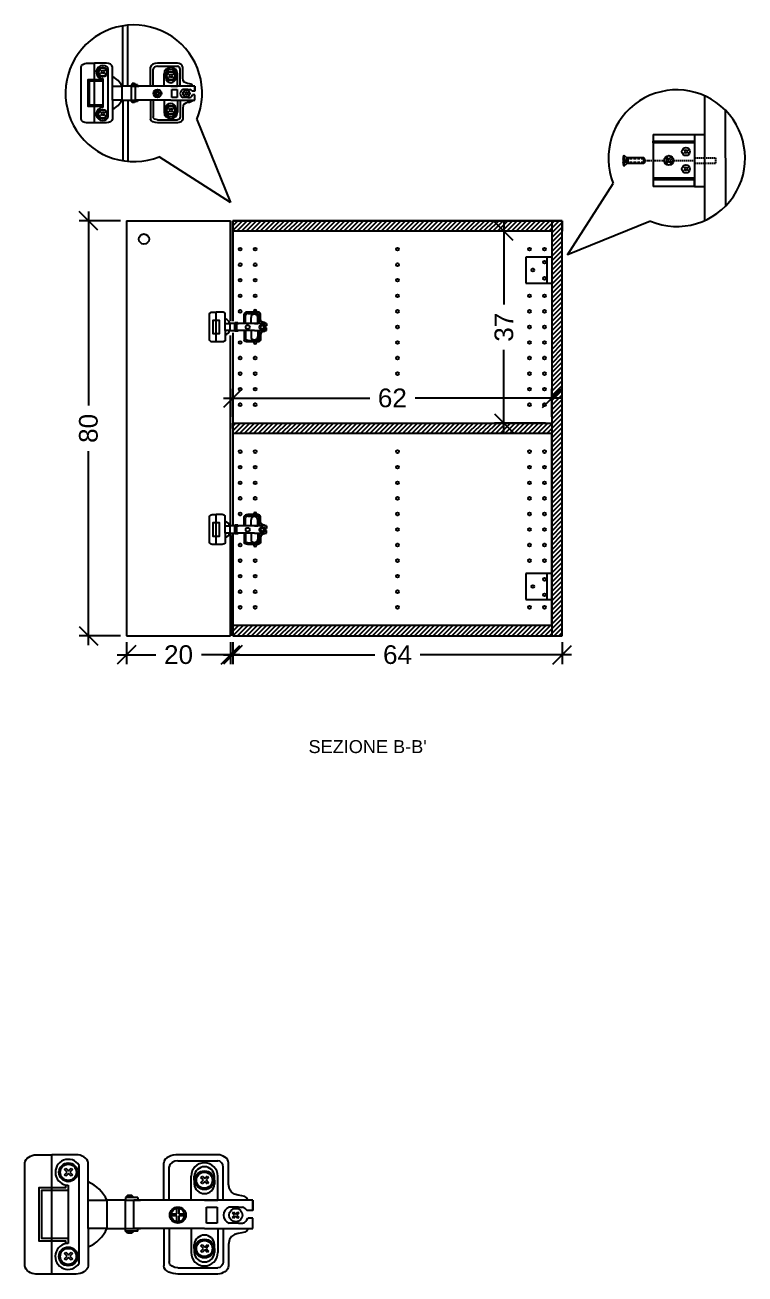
# Model space of a CAD drawing. Header units: millimetres. Extents: x 923 to 1301, y 1500 to 1757.
# Drawn here: x 1162.3 to 1301.1, y 1516 to 1756.8 of the extents above; entities that cross this region are included whole.
import ezdxf

# ---------------------------------------------------------------- set-up
doc = ezdxf.new("R2010")
doc.units = ezdxf.units.MM
doc.linetypes.add('HIDDEN', pattern=[0.375, 0.25, -0.125])
doc.linetypes.add('TRATTEGGIATO', pattern=[0.75, 0.5, -0.25])
for name, color, linetype in [('ARREDI', 1, 'Continuous'), ('CAMPITURE', 4, 'Continuous'), ('DETTAGLI', 9, 'Continuous'), ('QUOTE', 3, 'Continuous'), ('TRATTEGGIO', 5, 'HIDDEN'), ('VITI E CERNIERE', 8, 'Continuous')]:
    doc.layers.add(name, color=color, linetype=linetype)
doc.styles.add('ARIAL', font='arial.ttf')
doc.dimstyles.new('TICK_36', dxfattribs={"dimtxt": 3.6, "dimasz": 3.6, "dimexe": 1.8, "dimexo": 1.2, "dimgap": 1.8, "dimtad": 0, "dimdec": 0, "dimzin": 0, "dimdsep": 46, "dimtxsty": 'ARIAL', "dimblk": 'OBLIQUE', "dimcen": 1.8, "dimdle": 1.8, "dimclrd": 256, "dimclrt": 256, "dimadec": 0, "dimazin": 0, "dimtfac": 1, "dimtdec": 0, "dimtmove": 1, "dimatfit": 3, "dimldrblk": 'OPEN90', "dimfxl": 1, "dimtfill": 1, "dimtolj": 1, "dimtzin": 0, "dimarcsym": 0})

# ---------------------------------------------------------------- blocks, each defined once
blk = doc.blocks.new('_Oblique')
at = {"color": 0, "linetype": 'ByBlock', "lineweight": -2}
blk.add_line((-0.5, -0.5), (0.5, 0.5), dxfattribs=at)
blk = doc.blocks.new('*D160')
at = {"layer": 'Defpoints', "color": 0, "transparency": 16777216}
for p in [(1181.93, 1639.04), (1201.93, 1639.04), (1201.93, 1635.4)]:
    blk.add_point(p, dxfattribs=at)
at = {"layer": 'QUOTE', "color": 0, "lineweight": -2, "transparency": 16777216}
for p, q in [((1181.93, 1637.84), (1181.93, 1633.6)), ((1201.93, 1637.84), (1201.93, 1633.6))]:
    blk.add_line(p, q, dxfattribs=at)
at = {"layer": 'QUOTE', "lineweight": -2, "transparency": 16777216}
for p, q in [((1180.13, 1635.4), (1187.53, 1635.4)), ((1203.73, 1635.4), (1196.33, 1635.4))]:
    blk.add_line(p, q, dxfattribs=at)
at = {"layer": 'QUOTE', "lineweight": -2, "transparency": 16777216, "xscale": 3.6, "yscale": 3.6, "zscale": 3.6, "rotation": 180}
blk.add_blockref('_Oblique', (1181.93, 1635.4), dxfattribs=at)
at = {"layer": 'QUOTE', "lineweight": -2, "transparency": 16777216, "xscale": 3.6, "yscale": 3.6, "zscale": 3.6}
blk.add_blockref('_Oblique', (1201.93, 1635.4), dxfattribs=at)
at = {"layer": 'QUOTE', "transparency": 16777216, "insert": (1191.93, 1635.4), "char_height": 3.6, "attachment_point": 5, "style": 'ARIAL', "bg_fill": 3, "box_fill_scale": 1.1, "bg_fill_color": 256, "bg_fill_true_color": 13158600, "bg_fill_transparency": 0}
blk.add_mtext('\\A1;20', dxfattribs=at)
blk = doc.blocks.new('_Open90')
at = {"color": 0, "linetype": 'ByBlock', "lineweight": -2}
for p, q in [((0, 0), (-1, 0)), ((-0.5, 0.5), (0, 0)), ((0, 0), (-0.5, -0.5))]:
    blk.add_line(p, q, dxfattribs=at)
blk = doc.blocks.new('*D161')
at = {"layer": 'Defpoints', "color": 0, "transparency": 16777216}
for p in [(1202.4, 1639.04), (1265.9, 1639.04), (1265.9, 1635.4)]:
    blk.add_point(p, dxfattribs=at)
at = {"layer": 'QUOTE', "color": 0, "lineweight": -2, "transparency": 16777216}
for p, q in [((1202.4, 1637.84), (1202.4, 1633.6)), ((1265.9, 1637.84), (1265.9, 1633.6))]:
    blk.add_line(p, q, dxfattribs=at)
at = {"layer": 'QUOTE', "lineweight": -2, "transparency": 16777216}
for p, q in [((1200.6, 1635.4), (1229.77, 1635.4)), ((1267.7, 1635.4), (1238.53, 1635.4))]:
    blk.add_line(p, q, dxfattribs=at)
at = {"layer": 'QUOTE', "lineweight": -2, "transparency": 16777216, "xscale": 3.6, "yscale": 3.6, "zscale": 3.6, "rotation": 180}
blk.add_blockref('_Oblique', (1202.4, 1635.4), dxfattribs=at)
at = {"layer": 'QUOTE', "lineweight": -2, "transparency": 16777216, "xscale": 3.6, "yscale": 3.6, "zscale": 3.6}
blk.add_blockref('_Oblique', (1265.9, 1635.4), dxfattribs=at)
at = {"layer": 'QUOTE', "transparency": 16777216, "insert": (1234.15, 1635.4), "char_height": 3.6, "attachment_point": 5, "style": 'ARIAL', "bg_fill": 3, "box_fill_scale": 1.1, "bg_fill_color": 256, "bg_fill_true_color": 13158600, "bg_fill_transparency": 0}
blk.add_mtext('\\A1;64', dxfattribs=at)
blk = doc.blocks.new('*D162')
at = {"layer": 'Defpoints', "color": 0, "transparency": 16777216}
for p in [(1181.93, 1719.04), (1174.57, 1639.04), (1181.93, 1639.04)]:
    blk.add_point(p, dxfattribs=at)
at = {"layer": 'QUOTE', "lineweight": -2, "transparency": 16777216}
for p, q in [((1174.57, 1720.84), (1174.57, 1683.42)), ((1174.57, 1637.24), (1174.57, 1674.67))]:
    blk.add_line(p, q, dxfattribs=at)
at = {"layer": 'QUOTE', "color": 0, "lineweight": -2, "transparency": 16777216}
for p, q in [((1180.73, 1719.04), (1172.77, 1719.04)), ((1180.73, 1639.04), (1172.77, 1639.04))]:
    blk.add_line(p, q, dxfattribs=at)
at = {"layer": 'QUOTE', "lineweight": -2, "transparency": 16777216, "xscale": 3.6, "yscale": 3.6, "zscale": 3.6}
for p, rotation in [((1174.57, 1719.04), 90), ((1174.57, 1639.04), 270)]:
    blk.add_blockref('_Oblique', p, dxfattribs=dict(at, rotation=rotation))
at = {"layer": 'QUOTE', "transparency": 16777216, "insert": (1174.57, 1679.04), "char_height": 3.6, "attachment_point": 5, "rotation": 90, "style": 'ARIAL', "bg_fill": 3, "box_fill_scale": 1.1, "bg_fill_color": 256, "bg_fill_true_color": 13158600, "bg_fill_transparency": 0}
blk.add_mtext('\\A1;80', dxfattribs=at)
blk = doc.blocks.new('*D163')
at = {"layer": 'Defpoints', "color": 0, "transparency": 16777216}
for p in [(1263.9, 1684.89), (1202.4, 1680.04), (1263.9, 1680.04)]:
    blk.add_point(p, dxfattribs=at)
at = {"layer": 'QUOTE', "color": 0, "lineweight": -2, "transparency": 16777216}
for p, q in [((1202.4, 1681.24), (1202.4, 1686.69)), ((1263.9, 1681.24), (1263.9, 1686.69))]:
    blk.add_line(p, q, dxfattribs=at)
at = {"layer": 'QUOTE', "lineweight": -2, "transparency": 16777216}
for p, q in [((1200.6, 1684.89), (1228.78, 1684.89)), ((1265.7, 1684.89), (1237.52, 1684.89))]:
    blk.add_line(p, q, dxfattribs=at)
at = {"layer": 'QUOTE', "lineweight": -2, "transparency": 16777216, "xscale": 3.6, "yscale": 3.6, "zscale": 3.6, "rotation": 180}
blk.add_blockref('_Oblique', (1202.4, 1684.89), dxfattribs=at)
at = {"layer": 'QUOTE', "lineweight": -2, "transparency": 16777216, "xscale": 3.6, "yscale": 3.6, "zscale": 3.6}
blk.add_blockref('_Oblique', (1263.9, 1684.89), dxfattribs=at)
at = {"layer": 'QUOTE', "transparency": 16777216, "insert": (1233.15, 1684.89), "char_height": 3.6, "attachment_point": 5, "style": 'ARIAL', "bg_fill": 3, "box_fill_scale": 1.1, "bg_fill_color": 256, "bg_fill_true_color": 13158600, "bg_fill_transparency": 0}
blk.add_mtext('\\A1;62', dxfattribs=at)
blk = doc.blocks.new('*D164')
at = {"layer": 'Defpoints', "color": 0, "transparency": 16777216}
for p in [(1263.9, 1717.04), (1254.67, 1680.04), (1263.9, 1680.04)]:
    blk.add_point(p, dxfattribs=at)
at = {"layer": 'QUOTE', "color": 0, "lineweight": -2, "transparency": 16777216}
for p, q in [((1262.7, 1717.04), (1252.87, 1717.04)), ((1262.7, 1680.04), (1252.87, 1680.04))]:
    blk.add_line(p, q, dxfattribs=at)
at = {"layer": 'QUOTE', "lineweight": -2, "transparency": 16777216}
for p, q in [((1254.67, 1718.84), (1254.67, 1702.92)), ((1254.67, 1678.24), (1254.67, 1694.16))]:
    blk.add_line(p, q, dxfattribs=at)
at = {"layer": 'QUOTE', "lineweight": -2, "transparency": 16777216, "xscale": 3.6, "yscale": 3.6, "zscale": 3.6}
for p, rotation in [((1254.67, 1717.04), 90), ((1254.67, 1680.04), 270)]:
    blk.add_blockref('_Oblique', p, dxfattribs=dict(at, rotation=rotation))
at = {"layer": 'QUOTE', "transparency": 16777216, "insert": (1254.67, 1698.54), "char_height": 3.6, "attachment_point": 5, "rotation": 90, "style": 'ARIAL', "bg_fill": 3, "box_fill_scale": 1.1, "bg_fill_color": 256, "bg_fill_true_color": 13158600, "bg_fill_transparency": 0}
blk.add_mtext('\\A1;37', dxfattribs=at)

msp = doc.modelspace()

# ---------------------------------------------------------------- hatches: boundary and pattern name
at = {"layer": 'CAMPITURE'}
h = msp.add_hatch(dxfattribs=at)
h.set_pattern_fill('ANSI31', color=256, scale=0.2)
h.set_pattern_definition([(45, (1.9474, -19.388), (-0.4490128, 0.4490128), [])])
h.paths.add_polyline_path([(1263.9, 1680.04), (1202.4, 1680.04), (1202.4, 1679.04), (1202.4, 1678.04), (1263.9, 1678.04)])
h.paths.add_polyline_path([(1263.9, 1641.04), (1202.4, 1641.04), (1202.4, 1639.04), (1263.9, 1639.04)])
h.paths.add_polyline_path([(1265.9, 1719.04), (1263.9, 1719.04), (1263.9, 1639.04), (1265.9, 1639.04)])
h.paths.add_polyline_path([(1263.9, 1719.04), (1202.4, 1719.04), (1202.4, 1717.04), (1263.9, 1717.04)])

# ---------------------------------------------------------------- linework, layer by layer
at = {"layer": 'ARREDI'}
for p, q in [((1181.19, 1745.04), (1181.19, 1756.63)), ((1182.13, 1745.04), (1182.13, 1756.75)), ((1181.19, 1742.33), (1181.19, 1730.65)), ((1182.13, 1742.33), (1182.13, 1730.53)), ((1293.41, 1719.21), (1293.41, 1743.19)), ((1297.41, 1721.96), (1297.35, 1740.37)), ((1181.93, 1719.04), (1181.93, 1639.04)), ((1181.93, 1719.04), (1201.93, 1719.04)), ((1181.93, 1719.04), (1181.93, 1639.04)), ((1181.93, 1719.04), (1201.93, 1719.04)), ((1201.93, 1699.74), (1201.93, 1719.04)), ((1201.93, 1719.04), (1201.93, 1699.74)), ((1265.9, 1719.04), (1202.4, 1719.04)), ((1202.4, 1719.04), (1202.4, 1699.74)), ((1202.4, 1719.04), (1265.9, 1719.04)), ((1202.4, 1717.04), (1202.4, 1699.74)), ((1263.9, 1717.04), (1202.4, 1717.04)), ((1263.9, 1719.04), (1263.9, 1639.04)), ((1265.9, 1639.04), (1265.9, 1719.04)), ((1265.9, 1719.04), (1265.9, 1717.04)), ((1201.93, 1660.22), (1201.93, 1696.94)), ((1202.4, 1697.44), (1202.4, 1660.22)), ((1202.4, 1697.44), (1202.4, 1680.04)), ((1202.4, 1679.04), (1202.4, 1680.04)), ((1202.4, 1680.04), (1263.9, 1680.04)), ((1263.9, 1678.04), (1202.4, 1678.04)), ((1263.9, 1641.04), (1263.9, 1678.04)), ((1201.93, 1658.86), (1201.93, 1639.04)), ((1201.93, 1639.04), (1201.93, 1658.39)), ((1202.4, 1658.86), (1202.4, 1641.04)), ((1202.4, 1658.39), (1202.4, 1639.04)), ((1202.4, 1639.04), (1202.4, 1658.39)), ((1263.9, 1641.04), (1202.4, 1641.04)), ((1181.93, 1639.04), (1201.93, 1639.04)), ((1202.4, 1639.04), (1265.9, 1639.04))]:
    msp.add_line(p, q, dxfattribs=at)
for centre, radius in [((1185.27, 1715.54), 0.985), ((1203.83, 1713.6), 0.276), ((1206.7, 1713.6), 0.276), ((1234.14, 1713.6), 0.276), ((1259.6, 1713.6), 0.276), ((1262.47, 1713.6), 0.276), ((1203.83, 1710.6), 0.276), ((1206.7, 1710.6), 0.276), ((1234.14, 1710.6), 0.276), ((1203.83, 1707.6), 0.276), ((1206.7, 1707.6), 0.276), ((1234.14, 1707.6), 0.276), ((1203.83, 1704.6), 0.276), ((1206.7, 1704.6), 0.276), ((1234.14, 1704.6), 0.276), ((1259.6, 1704.6), 0.276), ((1262.47, 1704.6), 0.276), ((1203.83, 1701.6), 0.276), ((1234.14, 1701.6), 0.276), ((1259.6, 1701.6), 0.276), ((1262.47, 1701.6), 0.276), ((1234.14, 1698.6), 0.276), ((1259.6, 1698.6), 0.276), ((1262.47, 1698.6), 0.276), ((1203.83, 1695.6), 0.276), ((1234.14, 1695.6), 0.276), ((1259.6, 1695.6), 0.276), ((1262.47, 1695.6), 0.276), ((1203.83, 1692.6), 0.276), ((1206.7, 1692.6), 0.276), ((1234.14, 1692.6), 0.276), ((1259.6, 1692.6), 0.276), ((1262.47, 1692.6), 0.276), ((1203.83, 1689.6), 0.276), ((1206.7, 1689.6), 0.276), ((1234.14, 1689.6), 0.276), ((1259.6, 1689.6), 0.276), ((1262.47, 1689.6), 0.276), ((1203.83, 1686.6), 0.276), ((1206.7, 1686.6), 0.276), ((1234.14, 1686.6), 0.276), ((1259.6, 1686.6), 0.276), ((1262.47, 1686.6), 0.276), ((1203.83, 1683.6), 0.276), ((1206.7, 1683.6), 0.276), ((1234.14, 1683.6), 0.276), ((1259.6, 1683.6), 0.276), ((1262.47, 1683.6), 0.276), ((1203.83, 1674.55), 0.276), ((1206.7, 1674.55), 0.276), ((1234.14, 1674.55), 0.276), ((1259.6, 1674.55), 0.276), ((1262.47, 1674.55), 0.276), ((1203.83, 1671.55), 0.276), ((1206.7, 1671.55), 0.276), ((1234.14, 1671.55), 0.276), ((1259.6, 1671.55), 0.276), ((1262.47, 1671.55), 0.276), ((1203.83, 1668.55), 0.276), ((1206.7, 1668.55), 0.276), ((1234.14, 1668.55), 0.276), ((1259.6, 1668.55), 0.276), ((1262.47, 1668.55), 0.276), ((1203.83, 1665.55), 0.276), ((1206.7, 1665.55), 0.276), ((1234.14, 1665.55), 0.276), ((1259.6, 1665.55), 0.276), ((1262.47, 1665.55), 0.276), ((1203.83, 1662.55), 0.276), ((1234.14, 1662.55), 0.276), ((1259.6, 1662.55), 0.276), ((1262.47, 1662.55), 0.276), ((1234.14, 1659.55), 0.276), ((1259.6, 1659.55), 0.276), ((1262.47, 1659.55), 0.276), ((1203.83, 1656.55), 0.276), ((1234.14, 1656.55), 0.276), ((1259.6, 1656.55), 0.276), ((1262.47, 1656.55), 0.276), ((1203.83, 1653.55), 0.276), ((1206.7, 1653.55), 0.276), ((1234.14, 1653.55), 0.276), ((1259.6, 1653.55), 0.276), ((1262.47, 1653.55), 0.276), ((1203.83, 1650.55), 0.276), ((1206.7, 1650.55), 0.276), ((1234.14, 1650.55), 0.276), ((1203.83, 1647.55), 0.276), ((1206.7, 1647.55), 0.276), ((1234.14, 1647.55), 0.276), ((1203.83, 1644.55), 0.276), ((1206.7, 1644.55), 0.276), ((1234.14, 1644.55), 0.276), ((1259.6, 1644.55), 0.276), ((1262.47, 1644.55), 0.276)]:
    msp.add_circle(centre, radius, dxfattribs=at)
for centre, start, end in [((1206.7, 1701.6), 331.3899, 208.6101), ((1206.7, 1695.6), 154.7178, 25.2822), ((1206.7, 1662.55), 331.3899, 208.6101), ((1206.7, 1656.55), 154.7178, 25.2822)]:
    msp.add_arc(centre, 0.276, start, end, dxfattribs=at)
at = {"layer": 'DETTAGLI'}
for p, q in [((1195.48, 1738.58), (1201.93, 1722.56)), ((1201.93, 1722.56), (1188.2, 1731.42)), ((1266.89, 1712.52), (1275.74, 1726.25)), ((1282.91, 1718.98), (1266.89, 1712.52))]:
    msp.add_line(p, q, dxfattribs=at)
for centre, start, end in [((1183.32, 1743.64), 337.3881, 291.7577), ((1287.97, 1731.13), 247.3881, 201.7577)]:
    msp.add_arc(centre, 13.17, start, end, dxfattribs=at)
at = {"layer": 'TRATTEGGIO'}
for p, q in [((1281.81, 1730.66), (1291.41, 1730.66)), ((1291.41, 1731.2), (1295.43, 1731.19)), ((1295.43, 1730.13), (1291.41, 1730.13)), ((1295.43, 1731.19), (1295.43, 1730.13))]:
    msp.add_line(p, q, dxfattribs=at)
at = {"layer": 'VITI E CERNIERE'}
for p, q in [((1173.14, 1738.71), (1173.14, 1748.66)), ((1174.19, 1749.44), (1175.74, 1749.44)), ((1178.07, 1749.44), (1175.74, 1749.44)), ((1175.74, 1737.94), (1175.74, 1749.44)), ((1178.37, 1738.97), (1178.37, 1748.41)), ((1179.22, 1745.04), (1179.22, 1748.66)), ((1186.51, 1745.04), (1186.51, 1748.66)), ((1187.03, 1745.04), (1187.03, 1748.27)), ((1191.74, 1749.44), (1187.87, 1749.44)), ((1187.87, 1748.86), (1191.74, 1748.86)), ((1192.25, 1745.04), (1192.25, 1748.27)), ((1192.76, 1746.59), (1192.76, 1748.66)), ((1176.96, 1748.01), (1177.09, 1748.14)), ((1177.22, 1747.76), (1176.96, 1748.01)), ((1176.96, 1747.5), (1177.22, 1747.76)), ((1177.09, 1747.37), (1176.96, 1747.5)), ((1177.09, 1748.14), (1177.34, 1747.89)), ((1177.34, 1747.63), (1177.09, 1747.37)), ((1177.32, 1746.49), (1177.31, 1740.89)), ((1177.34, 1747.89), (1177.6, 1748.14)), ((1177.6, 1747.37), (1177.34, 1747.63)), ((1177.73, 1748.01), (1177.47, 1747.76)), ((1177.47, 1747.76), (1177.73, 1747.5)), ((1177.6, 1748.14), (1177.73, 1748.01)), ((1177.73, 1747.5), (1177.6, 1747.37)), ((1189.14, 1745.04), (1189.14, 1747.37)), ((1189.45, 1746.98), (1189.45, 1747.37)), ((1189.45, 1746.98), (1189.45, 1746.59)), ((1190.08, 1747.26), (1190.21, 1747.38)), ((1190.33, 1747), (1190.08, 1747.26)), ((1190.08, 1746.74), (1190.33, 1747)), ((1190.21, 1746.62), (1190.08, 1746.74)), ((1190.21, 1747.38), (1190.46, 1747.13)), ((1190.46, 1746.87), (1190.21, 1746.62)), ((1190.46, 1747.13), (1190.72, 1747.38)), ((1190.72, 1746.62), (1190.46, 1746.87)), ((1190.85, 1747.26), (1190.59, 1747)), ((1190.59, 1747), (1190.85, 1746.74)), ((1190.72, 1747.38), (1190.85, 1747.26)), ((1190.85, 1746.74), (1190.72, 1746.62)), ((1191.42, 1746.98), (1191.42, 1747.37)), ((1191.42, 1746.98), (1191.42, 1746.59)), ((1191.73, 1745.04), (1191.73, 1747.37)), ((1179.22, 1742.33), (1179.22, 1745.04)), ((1179.22, 1745.04), (1181.03, 1745.04)), ((1182.84, 1745.04), (1181.03, 1745.04)), ((1181.03, 1745.04), (1181.03, 1742.33)), ((1183.01, 1745.5), (1182.84, 1745.3)), ((1184.01, 1745.3), (1182.84, 1745.3)), ((1182.84, 1745.3), (1182.84, 1745.04)), ((1182.84, 1745.04), (1184.26, 1745.04)), ((1182.84, 1742.33), (1182.84, 1745.04)), ((1183.45, 1745.5), (1183.01, 1745.5)), ((1183.62, 1745.3), (1183.45, 1745.5)), ((1195.09, 1745.04), (1183.62, 1745.04)), ((1183.62, 1742.33), (1183.62, 1745.04)), ((1184.01, 1745.3), (1184.01, 1745.04)), ((1187.1, 1743.73), (1187.1, 1743.73)), ((1187.1, 1743.54), (1187.1, 1743.54)), ((1187.23, 1743.73), (1187.78, 1743.73)), ((1187.78, 1743.54), (1187.23, 1743.54)), ((1187.78, 1744.39), (1187.78, 1744.4)), ((1187.78, 1743.73), (1187.78, 1744.27)), ((1187.78, 1742.99), (1187.78, 1743.54)), ((1187.96, 1744.4), (1187.96, 1744.39)), ((1187.96, 1744.27), (1187.96, 1743.73)), ((1187.96, 1743.73), (1188.51, 1743.73)), ((1187.96, 1743.54), (1187.96, 1742.99)), ((1188.51, 1743.54), (1187.96, 1743.54)), ((1188.64, 1743.73), (1188.64, 1743.73)), ((1190.44, 1745.04), (1191.73, 1745.04)), ((1190.64, 1742.83), (1190.64, 1744.38)), ((1190.64, 1744.38), (1191.68, 1744.38)), ((1191.68, 1744.38), (1191.68, 1742.83)), ((1193.73, 1744.38), (1192.83, 1744.38)), ((1193.15, 1743.81), (1193.25, 1743.92)), ((1193.35, 1743.61), (1193.15, 1743.81)), ((1193.15, 1743.4), (1193.35, 1743.61)), ((1193.25, 1743.3), (1193.15, 1743.4)), ((1193.25, 1743.92), (1193.45, 1743.71)), ((1193.45, 1743.51), (1193.25, 1743.3)), ((1193.45, 1743.71), (1193.66, 1743.92)), ((1193.66, 1743.3), (1193.45, 1743.51)), ((1193.76, 1743.81), (1193.56, 1743.61)), ((1193.56, 1743.61), (1193.76, 1743.4)), ((1193.66, 1743.92), (1193.76, 1743.81)), ((1193.76, 1743.4), (1193.66, 1743.3)), ((1193.73, 1744.38), (1194.12, 1744.38)), ((1195.09, 1744.06), (1194.54, 1744.06)), ((1195.09, 1744.06), (1195.09, 1745.04)), ((1195.09, 1745.04), (1195.09, 1744.06)), ((1181.03, 1742.33), (1179.22, 1742.33)), ((1179.22, 1742.33), (1179.22, 1738.71)), ((1181.03, 1742.33), (1182.84, 1742.33)), ((1182.84, 1742.07), (1182.84, 1742.33)), ((1182.84, 1742.33), (1184.26, 1742.33)), ((1183.01, 1741.87), (1182.84, 1742.07)), ((1184.01, 1742.07), (1182.84, 1742.07)), ((1183.45, 1741.87), (1183.01, 1741.87)), ((1183.62, 1742.07), (1183.45, 1741.87)), ((1190.44, 1742.33), (1183.62, 1742.33)), ((1184.01, 1742.07), (1184.01, 1742.33)), ((1186.51, 1742.33), (1186.51, 1738.71)), ((1187.03, 1742.33), (1186.51, 1742.33)), ((1187.03, 1742.33), (1187.03, 1739.1)), ((1190.44, 1742.33), (1189.14, 1742.33)), ((1189.14, 1742.33), (1189.14, 1740)), ((1190.44, 1742.33), (1195.09, 1742.33)), ((1190.44, 1742.33), (1191.73, 1742.33)), ((1191.68, 1742.83), (1190.64, 1742.83)), ((1191.73, 1742.33), (1192.76, 1742.33)), ((1191.73, 1742.33), (1191.73, 1740)), ((1192.25, 1742.33), (1192.25, 1739.1)), ((1193.73, 1742.83), (1192.83, 1742.83)), ((1193.73, 1742.83), (1194.12, 1742.83)), ((1195.09, 1743.31), (1194.62, 1743.31)), ((1195.09, 1742.33), (1195.09, 1743.31)), ((1195.09, 1742.33), (1195.09, 1743.31)), ((1176.95, 1739.91), (1177.08, 1740.04)), ((1177.21, 1739.66), (1176.95, 1739.91)), ((1176.95, 1739.4), (1177.21, 1739.66)), ((1177.08, 1739.27), (1176.95, 1739.4)), ((1177.08, 1740.04), (1177.34, 1739.78)), ((1177.34, 1739.53), (1177.08, 1739.27)), ((1177.34, 1739.78), (1177.59, 1740.04)), ((1177.59, 1739.27), (1177.34, 1739.53)), ((1177.72, 1739.91), (1177.46, 1739.66)), ((1177.46, 1739.66), (1177.72, 1739.4)), ((1177.59, 1740.04), (1177.72, 1739.91)), ((1177.72, 1739.4), (1177.59, 1739.27)), ((1189.45, 1740.39), (1189.45, 1740.78)), ((1189.45, 1740.39), (1189.45, 1740)), ((1190.08, 1740.67), (1190.21, 1740.79)), ((1190.33, 1740.41), (1190.08, 1740.67)), ((1190.08, 1740.15), (1190.33, 1740.41)), ((1190.21, 1740.03), (1190.08, 1740.15)), ((1190.21, 1740.79), (1190.46, 1740.54)), ((1190.46, 1740.28), (1190.21, 1740.03)), ((1190.46, 1740.54), (1190.72, 1740.79)), ((1190.72, 1740.03), (1190.46, 1740.28)), ((1190.85, 1740.67), (1190.59, 1740.41)), ((1190.59, 1740.41), (1190.85, 1740.15)), ((1190.72, 1740.79), (1190.85, 1740.67)), ((1190.85, 1740.15), (1190.72, 1740.03)), ((1191.42, 1740.39), (1191.42, 1740.78)), ((1191.42, 1740.39), (1191.42, 1740)), ((1192.76, 1740.78), (1192.76, 1738.71)), ((1175.74, 1737.94), (1174.19, 1737.94)), ((1178.07, 1737.94), (1175.74, 1737.94)), ((1187.87, 1738.52), (1191.74, 1738.52)), ((1191.74, 1737.94), (1187.87, 1737.94)), ((1283.41, 1735.69), (1291.41, 1735.69)), ((1283.41, 1735.69), (1283.41, 1725.69)), ((1283.41, 1734.09), (1283.41, 1734.39)), ((1283.41, 1734.39), (1291.41, 1734.39)), ((1291.41, 1734.09), (1283.41, 1734.09)), ((1291.41, 1735.69), (1291.41, 1725.69)), ((1291.41, 1735.69), (1291.41, 1734.09)), ((1291.41, 1735.69), (1293.41, 1735.69)), ((1285.78, 1731.16), (1286.01, 1731.39)), ((1286.01, 1731.39), (1286.46, 1730.94)), ((1286.46, 1730.94), (1286.91, 1731.39)), ((1286.91, 1731.39), (1287.14, 1731.16)), ((1289.38, 1732.67), (1289.51, 1732.8)), ((1289.64, 1732.41), (1289.38, 1732.67)), ((1289.38, 1732.16), (1289.64, 1732.41)), ((1289.51, 1732.03), (1289.38, 1732.16)), ((1289.51, 1732.8), (1289.77, 1732.54)), ((1289.77, 1732.28), (1289.51, 1732.03)), ((1289.77, 1732.54), (1290.02, 1732.8)), ((1290.02, 1732.03), (1289.77, 1732.28)), ((1290.15, 1732.67), (1289.9, 1732.41)), ((1289.9, 1732.41), (1290.15, 1732.16)), ((1290.02, 1732.8), (1290.15, 1732.67)), ((1290.15, 1732.16), (1290.02, 1732.03)), ((1286.23, 1730.71), (1285.78, 1731.16)), ((1285.78, 1730.26), (1286.23, 1730.71)), ((1286.01, 1730.04), (1285.78, 1730.26)), ((1286.46, 1730.49), (1286.01, 1730.04)), ((1286.91, 1730.04), (1286.46, 1730.49)), ((1287.14, 1731.16), (1286.69, 1730.71)), ((1286.69, 1730.71), (1287.14, 1730.26)), ((1287.14, 1730.26), (1286.91, 1730.04)), ((1289.38, 1729.33), (1289.51, 1729.46)), ((1289.64, 1729.07), (1289.38, 1729.33)), ((1289.38, 1728.82), (1289.64, 1729.07)), ((1289.51, 1729.46), (1289.77, 1729.2)), ((1289.77, 1728.94), (1289.51, 1728.69)), ((1289.77, 1729.2), (1290.02, 1729.46)), ((1290.02, 1728.69), (1289.77, 1728.94)), ((1290.15, 1729.33), (1289.9, 1729.07)), ((1289.9, 1729.07), (1290.15, 1728.82)), ((1290.02, 1729.46), (1290.15, 1729.33)), ((1291.41, 1727.29), (1283.41, 1727.29)), ((1283.41, 1727.29), (1283.41, 1726.99)), ((1283.41, 1726.99), (1291.41, 1726.99)), ((1289.51, 1728.69), (1289.38, 1728.82)), ((1290.15, 1728.82), (1290.02, 1728.69)), ((1291.41, 1725.69), (1291.41, 1727.29)), ((1291.41, 1725.69), (1283.41, 1725.69)), ((1291.41, 1725.69), (1293.41, 1725.69)), ((1263.9, 1712.04), (1258.9, 1712.04)), ((1258.9, 1712.04), (1258.9, 1707.04)), ((1263.9, 1712.04), (1258.9, 1712.04)), ((1258.9, 1712.04), (1258.9, 1707.04)), ((1263.9, 1712.04), (1262.9, 1712.04)), ((1262.9, 1712.04), (1262.9, 1707.04)), ((1258.9, 1707.04), (1263.9, 1707.04)), ((1258.9, 1707.04), (1263.9, 1707.04)), ((1197.9, 1696.1), (1197.9, 1701.08)), ((1198.43, 1701.47), (1199.2, 1701.47)), ((1200.37, 1701.47), (1199.2, 1701.47)), ((1199.2, 1695.72), (1199.2, 1701.47)), ((1200.95, 1699.27), (1200.95, 1701.08)), ((1204.59, 1699.27), (1204.59, 1701.08)), ((1204.85, 1699.27), (1204.85, 1700.88)), ((1207.21, 1701.47), (1205.27, 1701.47)), ((1205.27, 1701.18), (1207.21, 1701.18)), ((1205.91, 1699.27), (1205.91, 1700.43)), ((1207.2, 1699.27), (1207.2, 1700.43)), ((1207.46, 1699.27), (1207.46, 1700.88)), ((1207.72, 1700.05), (1207.72, 1701.08)), ((1200.95, 1697.91), (1200.95, 1699.27)), ((1200.95, 1699.27), (1201.85, 1699.27)), ((1201.85, 1697.91), (1200.95, 1697.91)), ((1200.95, 1697.91), (1200.95, 1696.1)), ((1202.76, 1699.27), (1201.85, 1699.27)), ((1201.85, 1699.27), (1201.85, 1697.91)), ((1201.85, 1697.91), (1202.76, 1697.91)), ((1203.34, 1699.4), (1202.76, 1699.4)), ((1202.76, 1699.4), (1202.76, 1699.27)), ((1202.76, 1699.27), (1203.47, 1699.27)), ((1202.76, 1697.91), (1202.76, 1699.27)), ((1202.76, 1697.91), (1203.47, 1697.91)), ((1202.76, 1697.78), (1202.76, 1697.91)), ((1203.34, 1697.78), (1202.76, 1697.78)), ((1208.88, 1699.27), (1203.14, 1699.27)), ((1203.14, 1697.91), (1203.14, 1699.27)), ((1206.55, 1697.91), (1203.14, 1697.91)), ((1203.34, 1699.4), (1203.34, 1699.27)), ((1203.34, 1697.78), (1203.34, 1697.91)), ((1204.85, 1697.91), (1204.59, 1697.91)), ((1204.59, 1697.91), (1204.59, 1696.1)), ((1204.85, 1697.91), (1204.85, 1696.3)), ((1204.88, 1698.61), (1204.89, 1698.61)), ((1204.88, 1698.52), (1204.88, 1698.52)), ((1205.22, 1698.94), (1205.22, 1698.95)), ((1205.31, 1698.95), (1205.31, 1698.94)), ((1205.65, 1698.61), (1205.66, 1698.61)), ((1206.55, 1697.91), (1205.91, 1697.91)), ((1205.91, 1697.91), (1205.91, 1696.75)), ((1206.55, 1699.27), (1207.2, 1699.27)), ((1206.55, 1697.91), (1208.88, 1697.91)), ((1206.55, 1697.91), (1207.2, 1697.91)), ((1207.2, 1697.91), (1207.2, 1696.75)), ((1207.2, 1697.91), (1207.72, 1697.91)), ((1207.46, 1697.91), (1207.46, 1696.3)), ((1208.2, 1698.94), (1207.75, 1698.94)), ((1208.2, 1698.17), (1207.75, 1698.17)), ((1208.2, 1698.94), (1208.39, 1698.94)), ((1208.2, 1698.17), (1208.39, 1698.17)), ((1208.88, 1698.78), (1208.6, 1698.78)), ((1208.88, 1698.4), (1208.64, 1698.4)), ((1208.88, 1699.27), (1208.88, 1698.78)), ((1208.88, 1698.78), (1208.88, 1699.27)), ((1208.88, 1697.91), (1208.88, 1698.4)), ((1208.88, 1697.91), (1208.88, 1698.4)), ((1199.2, 1695.72), (1198.43, 1695.72)), ((1200.37, 1695.72), (1199.2, 1695.72)), ((1205.27, 1696.01), (1207.21, 1696.01)), ((1207.21, 1695.72), (1205.27, 1695.72)), ((1207.72, 1697.14), (1207.72, 1696.1)), ((1197.9, 1657.05), (1197.9, 1662.03)), ((1198.43, 1662.42), (1199.2, 1662.42)), ((1200.37, 1662.42), (1199.2, 1662.42)), ((1199.2, 1656.67), (1199.2, 1662.42)), ((1200.95, 1660.22), (1200.95, 1662.03)), ((1204.59, 1660.22), (1204.59, 1662.03)), ((1204.85, 1660.22), (1204.85, 1661.83)), ((1207.21, 1662.42), (1205.27, 1662.42)), ((1205.27, 1662.13), (1207.21, 1662.13)), ((1207.46, 1660.22), (1207.46, 1661.83)), ((1207.72, 1661), (1207.72, 1662.03)), ((1200.95, 1658.86), (1200.95, 1660.22)), ((1200.95, 1660.22), (1201.85, 1660.22)), ((1202.76, 1660.22), (1201.85, 1660.22)), ((1201.85, 1660.22), (1201.85, 1658.86)), ((1203.34, 1660.35), (1202.76, 1660.35)), ((1202.76, 1660.35), (1202.76, 1660.22)), ((1202.76, 1660.22), (1203.47, 1660.22)), ((1202.76, 1658.86), (1202.76, 1660.22)), ((1208.88, 1660.22), (1203.14, 1660.22)), ((1203.14, 1658.86), (1203.14, 1660.22)), ((1203.34, 1660.35), (1203.34, 1660.22)), ((1204.88, 1659.56), (1204.89, 1659.56)), ((1204.88, 1659.47), (1204.88, 1659.47)), ((1205.22, 1659.89), (1205.22, 1659.9)), ((1205.31, 1659.9), (1205.31, 1659.89)), ((1205.65, 1659.56), (1205.66, 1659.56)), ((1205.91, 1660.22), (1205.91, 1661.38)), ((1206.55, 1660.22), (1207.2, 1660.22)), ((1207.2, 1660.22), (1207.2, 1661.38)), ((1208.2, 1659.89), (1207.75, 1659.89)), ((1208.2, 1659.12), (1207.75, 1659.12)), ((1208.2, 1659.89), (1208.39, 1659.89)), ((1208.2, 1659.12), (1208.39, 1659.12)), ((1208.88, 1659.73), (1208.6, 1659.73)), ((1208.88, 1659.35), (1208.64, 1659.35)), ((1208.88, 1660.22), (1208.88, 1659.73)), ((1208.88, 1659.73), (1208.88, 1660.22)), ((1208.88, 1658.86), (1208.88, 1659.35)), ((1208.88, 1658.86), (1208.88, 1659.35)), ((1201.85, 1658.86), (1200.95, 1658.86)), ((1200.95, 1658.86), (1200.95, 1657.05)), ((1201.85, 1658.86), (1202.76, 1658.86)), ((1202.76, 1658.86), (1203.47, 1658.86)), ((1202.76, 1658.73), (1202.76, 1658.86)), ((1203.34, 1658.73), (1202.76, 1658.73)), ((1206.55, 1658.86), (1203.14, 1658.86)), ((1203.34, 1658.73), (1203.34, 1658.86)), ((1204.85, 1658.86), (1204.59, 1658.86)), ((1204.59, 1658.86), (1204.59, 1657.05)), ((1204.85, 1658.86), (1204.85, 1657.25)), ((1205.27, 1656.96), (1207.21, 1656.96)), ((1206.55, 1658.86), (1205.91, 1658.86)), ((1205.91, 1658.86), (1205.91, 1657.7)), ((1206.55, 1658.86), (1208.88, 1658.86)), ((1206.55, 1658.86), (1207.2, 1658.86)), ((1207.2, 1658.86), (1207.2, 1657.7)), ((1207.2, 1658.86), (1207.72, 1658.86)), ((1207.46, 1658.86), (1207.46, 1657.25)), ((1207.72, 1658.09), (1207.72, 1657.05)), ((1199.2, 1656.67), (1198.43, 1656.67)), ((1200.37, 1656.67), (1199.2, 1656.67)), ((1207.21, 1656.67), (1205.27, 1656.67)), ((1263.9, 1651.04), (1258.9, 1651.04)), ((1258.9, 1651.04), (1258.9, 1646.04)), ((1263.9, 1651.04), (1262.9, 1651.04)), ((1262.9, 1651.04), (1262.9, 1646.04)), ((1258.9, 1646.04), (1263.9, 1646.04)), ((1164.43, 1539.01), (1167.54, 1539.01)), ((1172.19, 1539.01), (1167.54, 1539.01)), ((1167.54, 1516.01), (1167.54, 1539.01)), ((1199.54, 1539.01), (1191.8, 1539.01)), ((1162.33, 1517.56), (1162.33, 1537.46)), ((1169.97, 1536.17), (1170.23, 1536.42)), ((1170.23, 1536.42), (1170.74, 1535.91)), ((1170.74, 1535.91), (1171.25, 1536.42)), ((1171.25, 1536.42), (1171.51, 1536.17)), ((1172.8, 1518.09), (1172.8, 1536.96)), ((1174.5, 1530.23), (1174.5, 1537.46)), ((1189.07, 1530.23), (1189.07, 1537.46)), ((1190.11, 1530.23), (1190.11, 1536.69)), ((1191.8, 1537.85), (1199.54, 1537.85)), ((1200.54, 1530.23), (1200.54, 1536.69)), ((1201.58, 1533.33), (1201.58, 1537.46)), ((1170.48, 1535.66), (1169.97, 1536.17)), ((1169.97, 1535.14), (1170.48, 1535.66)), ((1170.23, 1534.89), (1169.97, 1535.14)), ((1170.74, 1535.4), (1170.23, 1534.89)), ((1171.25, 1534.89), (1170.74, 1535.4)), ((1171.51, 1536.17), (1170.99, 1535.66)), ((1170.99, 1535.66), (1171.51, 1535.14)), ((1171.51, 1535.14), (1171.25, 1534.89)), ((1194.34, 1530.23), (1194.34, 1534.88)), ((1194.96, 1534.1), (1194.96, 1534.88)), ((1194.96, 1534.1), (1194.96, 1533.33)), ((1196.21, 1534.65), (1196.46, 1534.91)), ((1196.72, 1534.14), (1196.21, 1534.65)), ((1196.21, 1533.63), (1196.72, 1534.14)), ((1196.46, 1534.91), (1196.98, 1534.4)), ((1196.98, 1533.88), (1196.46, 1533.37)), ((1196.98, 1534.4), (1197.49, 1534.91)), ((1197.49, 1533.37), (1196.98, 1533.88)), ((1197.74, 1534.65), (1197.23, 1534.14)), ((1197.23, 1534.14), (1197.74, 1533.63)), ((1197.49, 1534.91), (1197.74, 1534.65)), ((1198.89, 1534.1), (1198.89, 1534.88)), ((1198.89, 1534.1), (1198.89, 1533.33)), ((1199.51, 1530.23), (1199.51, 1534.88)), ((1170.69, 1533.12), (1170.67, 1521.92)), ((1196.46, 1533.37), (1196.21, 1533.63)), ((1197.74, 1533.63), (1197.49, 1533.37)), ((1174.5, 1524.8), (1174.5, 1530.23)), ((1174.5, 1530.23), (1178.12, 1530.23)), ((1181.74, 1530.23), (1178.12, 1530.23)), ((1178.12, 1530.23), (1178.12, 1524.8)), ((1182.07, 1531.15), (1181.74, 1530.74)), ((1184.06, 1530.74), (1181.74, 1530.74)), ((1181.74, 1530.74), (1181.74, 1530.23)), ((1181.74, 1530.23), (1184.58, 1530.23)), ((1181.74, 1524.8), (1181.74, 1530.23)), ((1182.96, 1531.14), (1182.07, 1531.15)), ((1183.29, 1530.74), (1182.96, 1531.14)), ((1206.23, 1530.23), (1183.29, 1530.23)), ((1183.29, 1524.8), (1183.29, 1530.23)), ((1184.06, 1530.74), (1184.06, 1530.23)), ((1196.93, 1530.23), (1199.51, 1530.23)), ((1206.23, 1528.26), (1206.23, 1530.23)), ((1206.23, 1530.23), (1206.23, 1528.26)), ((1190.25, 1527.59), (1190.26, 1527.59)), ((1190.25, 1527.23), (1190.25, 1527.23)), ((1191.6, 1527.23), (1190.51, 1527.23)), ((1190.52, 1527.59), (1191.6, 1527.59)), ((1191.6, 1528.92), (1191.6, 1528.93)), ((1191.6, 1527.59), (1191.6, 1528.67)), ((1191.6, 1526.12), (1191.6, 1527.23)), ((1191.96, 1528.93), (1191.96, 1528.93)), ((1191.96, 1528.68), (1191.96, 1527.59)), ((1191.96, 1527.59), (1193.07, 1527.59)), ((1191.96, 1527.23), (1191.96, 1526.11)), ((1193.08, 1527.23), (1191.96, 1527.23)), ((1193.33, 1527.59), (1193.34, 1527.59)), ((1197.34, 1525.81), (1197.34, 1528.91)), ((1197.34, 1528.91), (1199.41, 1528.91)), ((1199.41, 1528.91), (1199.41, 1525.81)), ((1203.51, 1528.91), (1201.71, 1528.91)), ((1202.34, 1527.77), (1202.55, 1527.97)), ((1202.75, 1527.36), (1202.34, 1527.77)), ((1202.34, 1526.95), (1202.75, 1527.36)), ((1202.55, 1526.74), (1202.34, 1526.95)), ((1202.55, 1527.97), (1202.96, 1527.56)), ((1202.96, 1527.15), (1202.55, 1526.74)), ((1202.96, 1527.56), (1203.37, 1527.97)), ((1203.37, 1526.74), (1202.96, 1527.15)), ((1203.57, 1527.77), (1203.16, 1527.36)), ((1203.16, 1527.36), (1203.57, 1526.95)), ((1203.37, 1527.97), (1203.57, 1527.77)), ((1203.57, 1526.95), (1203.37, 1526.74)), ((1203.51, 1528.91), (1204.29, 1528.91)), ((1206.23, 1528.26), (1205.13, 1528.26)), ((1206.23, 1526.76), (1205.29, 1526.76)), ((1206.23, 1524.8), (1206.23, 1526.76)), ((1206.23, 1524.8), (1206.23, 1526.76)), ((1178.12, 1524.8), (1174.5, 1524.8)), ((1174.5, 1524.8), (1174.5, 1517.56)), ((1178.12, 1524.8), (1181.74, 1524.8)), ((1181.74, 1524.28), (1181.74, 1524.8)), ((1181.74, 1524.8), (1184.58, 1524.8)), ((1182.07, 1523.88), (1181.74, 1524.28)), ((1184.06, 1524.28), (1181.74, 1524.28)), ((1183.29, 1524.28), (1182.96, 1523.89)), ((1196.93, 1524.8), (1183.29, 1524.8)), ((1184.06, 1524.28), (1184.06, 1524.8)), ((1189.07, 1524.8), (1189.07, 1517.56)), ((1190.11, 1524.8), (1189.07, 1524.8)), ((1190.11, 1524.8), (1190.11, 1518.34)), ((1196.93, 1524.8), (1194.34, 1524.8)), ((1194.34, 1524.8), (1194.34, 1520.15)), ((1196.93, 1524.8), (1206.23, 1524.8)), ((1196.93, 1524.8), (1199.51, 1524.8)), ((1199.41, 1525.81), (1197.34, 1525.81)), ((1199.51, 1524.8), (1201.58, 1524.8)), ((1199.51, 1524.8), (1199.51, 1520.15)), ((1200.54, 1524.8), (1200.54, 1518.34)), ((1203.51, 1525.81), (1201.71, 1525.81)), ((1203.51, 1525.81), (1204.29, 1525.81)), ((1182.96, 1523.89), (1182.07, 1523.88)), ((1169.96, 1519.96), (1170.21, 1520.22)), ((1170.47, 1519.45), (1169.96, 1519.96)), ((1169.96, 1518.94), (1170.47, 1519.45)), ((1170.21, 1520.22), (1170.72, 1519.71)), ((1170.72, 1519.71), (1171.24, 1520.22)), ((1171.49, 1519.96), (1170.98, 1519.45)), ((1170.98, 1519.45), (1171.49, 1518.94)), ((1171.24, 1520.22), (1171.49, 1519.96)), ((1194.96, 1520.92), (1194.96, 1521.7)), ((1194.96, 1520.92), (1194.96, 1520.15)), ((1196.21, 1521.47), (1196.46, 1521.73)), ((1196.72, 1520.96), (1196.21, 1521.47)), ((1196.21, 1520.45), (1196.72, 1520.96)), ((1196.46, 1520.19), (1196.21, 1520.45)), ((1196.46, 1521.73), (1196.98, 1521.22)), ((1196.98, 1520.7), (1196.46, 1520.19)), ((1196.98, 1521.22), (1197.49, 1521.73)), ((1197.49, 1520.19), (1196.98, 1520.7)), ((1197.74, 1521.47), (1197.23, 1520.96)), ((1197.23, 1520.96), (1197.74, 1520.45)), ((1197.49, 1521.73), (1197.74, 1521.47)), ((1197.74, 1520.45), (1197.49, 1520.19)), ((1198.89, 1520.92), (1198.89, 1521.7)), ((1198.89, 1520.92), (1198.89, 1520.15)), ((1201.58, 1521.7), (1201.58, 1517.56)), ((1170.21, 1518.68), (1169.96, 1518.94)), ((1170.72, 1519.2), (1170.21, 1518.68)), ((1171.24, 1518.68), (1170.72, 1519.2)), ((1171.49, 1518.94), (1171.24, 1518.68)), ((1191.8, 1517.18), (1199.54, 1517.18)), ((1167.54, 1516.01), (1164.43, 1516.01)), ((1172.19, 1516.01), (1167.54, 1516.01)), ((1199.54, 1516.01), (1191.8, 1516.01))]:
    msp.add_line(p, q, dxfattribs=at)
at = {"layer": 'VITI E CERNIERE', "color": 0, "linetype": 'Continuous'}
for p, q in [((1277.79, 1731.72), (1277.79, 1729.6)), ((1277.79, 1731.72), (1278.32, 1731.19)), ((1277.59, 1730.87), (1277.65, 1730.87)), ((1277.59, 1730.44), (1277.65, 1730.44)), ((1277.65, 1730.87), (1277.65, 1730.44)), ((1277.79, 1729.6), (1278.32, 1730.13)), ((1281.63, 1731.19), (1278.32, 1731.19)), ((1278.32, 1731.19), (1278.32, 1730.13)), ((1281.63, 1730.13), (1278.32, 1730.13)), ((1278.64, 1730.13), (1278.64, 1731.19)), ((1281.63, 1730.13), (1281.63, 1731.19)), ((1281.81, 1731.01), (1281.63, 1731.19)), ((1281.81, 1730.3), (1281.63, 1730.13)), ((1281.81, 1730.3), (1281.81, 1731.01))]:
    msp.add_line(p, q, dxfattribs=at)
at = {"layer": 'VITI E CERNIERE', "color": 0, "linetype": 'TRATTEGGIATO'}
for p, q in [((1278.1, 1730.87), (1277.64, 1731.24)), ((1278.1, 1730.87), (1277.64, 1730.87)), ((1278.1, 1730.44), (1277.64, 1730.44)), ((1278.1, 1730.44), (1277.64, 1730.07)), ((1278.1, 1730.87), (1278.1, 1730.44)), ((1281.63, 1731.01), (1278.64, 1731.01)), ((1281.63, 1730.3), (1278.64, 1730.3))]:
    msp.add_line(p, q, dxfattribs=at)
at = {"layer": 'VITI E CERNIERE'}
for points in [[(1177.06, 1746.49), (1177.06, 1746.23), (1174.48, 1746.23), (1174.48, 1741.15), (1177.05, 1741.15), (1177.05, 1740.89)], [(1177.32, 1746.49), (1177.32, 1745.97), (1174.73, 1745.97), (1174.73, 1741.41), (1177.31, 1741.41), (1177.31, 1740.89)], [(1199.86, 1697.32), (1199.86, 1699.86), (1198.57, 1699.86), (1198.57, 1697.32), (1199.86, 1697.32), (1199.86, 1697.32)], [(1199.86, 1658.27), (1199.86, 1660.81), (1198.57, 1660.81), (1198.57, 1658.27), (1199.86, 1658.27), (1199.86, 1658.27)], [(1170.17, 1533.12), (1170.17, 1532.61), (1165, 1532.61), (1165, 1522.44), (1170.16, 1522.44), (1170.16, 1521.92)], [(1170.69, 1533.12), (1170.69, 1532.09), (1165.52, 1532.09), (1165.52, 1522.95), (1170.67, 1522.95), (1170.67, 1521.92)]]:
    msp.add_lwpolyline(points, dxfattribs=at)
for centre, radius in [((1177.32, 1747.74), 0.904), ((1177.32, 1747.74), 0.775), ((1190.44, 1746.98), 0.904), ((1190.44, 1746.98), 0.775), ((1187.87, 1743.62), 0.775), ((1187.87, 1743.63), 0.646), ((1193.45, 1743.61), 0.646), ((1190.44, 1740.39), 0.904), ((1190.44, 1740.39), 0.775), ((1177.31, 1739.64), 0.904), ((1177.31, 1739.64), 0.775), ((1286.47, 1730.71), 0.905), ((1289.74, 1732.39), 0.775), ((1289.74, 1729.05), 0.775), ((1260.24, 1709.56), 0.276), ((1262.47, 1711.07), 0.276), ((1262.47, 1707.95), 0.276), ((1205.27, 1698.56), 0.388), ((1208.06, 1698.55), 0.323), ((1205.27, 1659.51), 0.388), ((1208.06, 1659.5), 0.323), ((1262.47, 1649.95), 0.276), ((1260.24, 1648.56), 0.276), ((1262.47, 1646.95), 0.276), ((1170.69, 1535.62), 1.81), ((1170.69, 1535.62), 1.55), ((1196.93, 1534.1), 1.81), ((1196.93, 1534.1), 1.55), ((1191.8, 1527.38), 1.55), ((1191.79, 1527.39), 1.29), ((1202.96, 1527.36), 1.29), ((1196.93, 1520.92), 1.81), ((1196.93, 1520.92), 1.55), ((1170.67, 1519.41), 1.81), ((1170.67, 1519.41), 1.55)]:
    msp.add_circle(centre, radius, dxfattribs=at)
for centre, radius, start, end in [((1177.32, 1747.74), 1.25, 32.3724, 270), ((1190.44, 1747.37), 1.29, 0, 180), ((1190.44, 1747.29), 0.985, 4.7066, 175.2934), ((1177.93, 1743.69), 3.38, 23.6294, 67.559), ((1190.44, 1746.67), 0.985, 184.7066, 355.2934), ((1193.09, 1743.61), 0.818, 108.5903, 251.4097), ((1193.86, 1743.61), 0.818, 33.5466, 71.4097), ((1177.93, 1743.69), 3.38, 292.441, 336.3706), ((1190.44, 1740.7), 0.985, 4.7066, 175.2934), ((1193.86, 1743.61), 0.818, 288.5903, 338.6778), ((1177.31, 1739.64), 1.25, 89.981, 327.9517), ((1190.44, 1740), 1.29, 180, 0), ((1190.44, 1740.08), 0.985, 184.7066, 355.2934), ((1200.3, 1698.59), 1.69, 23.6294, 67.559), ((1206.55, 1700.43), 0.646, 0, 180), ((1200.3, 1698.59), 1.69, 292.441, 336.3706), ((1207.88, 1698.55), 0.409, 108.5903, 251.4097), ((1208.26, 1698.55), 0.409, 33.5466, 71.4097), ((1208.26, 1698.55), 0.409, 288.5903, 338.6778), ((1206.55, 1696.75), 0.646, 180, 0), ((1206.55, 1661.38), 0.646, 0, 180), ((1200.3, 1659.54), 1.69, 23.6294, 67.559), ((1207.88, 1659.5), 0.409, 108.5903, 251.4097), ((1208.26, 1659.5), 0.409, 33.5466, 71.4097), ((1208.26, 1659.5), 0.409, 288.5903, 338.6778), ((1200.3, 1659.54), 1.69, 292.441, 336.3706), ((1206.55, 1657.7), 0.646, 180, 0), ((1170.69, 1535.62), 2.5, 32.3724, 270), ((1196.93, 1534.88), 2.58, 0, 180), ((1196.93, 1534.72), 1.97, 4.7066, 175.2934), ((1171.92, 1527.51), 6.77, 23.6294, 67.559), ((1196.93, 1533.49), 1.97, 184.7066, 355.2934), ((1202.23, 1527.36), 1.64, 108.5903, 251.4097), ((1203.77, 1527.36), 1.64, 33.5466, 71.4097), ((1203.77, 1527.36), 1.64, 288.5903, 338.6778), ((1171.92, 1527.51), 6.77, 292.441, 336.3706), ((1170.67, 1519.41), 2.5, 89.981, 327.9517), ((1196.93, 1521.54), 1.97, 4.7066, 175.2934), ((1196.93, 1520.15), 2.58, 180, 0), ((1196.93, 1520.31), 1.97, 184.7066, 355.2934)]:
    msp.add_arc(centre, radius, start, end, dxfattribs=at)
at = {"layer": 'VITI E CERNIERE', "color": 0, "linetype": 'Continuous'}
for start, end in [(157.3801, 175.5883), (184.4117, 202.6199)]:
    msp.add_arc((1280.34, 1730.66), 2.76, start, end, dxfattribs=at)
at = {"layer": 'VITI E CERNIERE'}
for points in [[(1173.14, 1748.66), (1173.14, 1749.1), (1173.76, 1749.44), (1174.19, 1749.44)], [(1179.22, 1748.66), (1179.22, 1749.13), (1178.53, 1749.44), (1178.07, 1749.44)], [(1187.87, 1749.44), (1187.35, 1749.44), (1186.51, 1749.18), (1186.51, 1748.66)], [(1187.87, 1748.86), (1187.53, 1748.86), (1187.03, 1748.62), (1187.03, 1748.27)], [(1192.76, 1748.66), (1192.76, 1749.09), (1192.17, 1749.44), (1191.74, 1749.44)], [(1192.25, 1748.27), (1192.25, 1748.53), (1192, 1748.86), (1191.74, 1748.86)], [(1194.62, 1745.04), (1194.62, 1745.85), (1192.76, 1745.04), (1192.76, 1746.59)], [(1194.62, 1742.33), (1194.62, 1741.52), (1192.76, 1742.33), (1192.76, 1740.78)], [(1174.19, 1737.94), (1173.76, 1737.94), (1173.14, 1738.28), (1173.14, 1738.71)], [(1179.22, 1738.71), (1179.22, 1738.25), (1178.53, 1737.94), (1178.07, 1737.94)], [(1187.87, 1737.94), (1187.35, 1737.94), (1186.51, 1738.19), (1186.51, 1738.71)], [(1187.87, 1738.52), (1187.53, 1738.52), (1187.03, 1738.76), (1187.03, 1739.1)], [(1192.25, 1739.1), (1192.25, 1738.84), (1192, 1738.52), (1191.74, 1738.52)], [(1192.76, 1738.71), (1192.76, 1738.28), (1192.17, 1737.94), (1191.74, 1737.94)], [(1197.9, 1701.08), (1197.9, 1701.3), (1198.21, 1701.47), (1198.43, 1701.47)], [(1200.95, 1701.08), (1200.95, 1701.31), (1200.6, 1701.47), (1200.37, 1701.47)], [(1205.27, 1701.47), (1205.01, 1701.47), (1204.59, 1701.34), (1204.59, 1701.08)], [(1205.27, 1701.18), (1205.1, 1701.18), (1204.85, 1701.06), (1204.85, 1700.88)], [(1207.72, 1701.08), (1207.72, 1701.29), (1207.42, 1701.47), (1207.21, 1701.47)], [(1207.46, 1700.88), (1207.46, 1701.01), (1207.33, 1701.18), (1207.21, 1701.18)], [(1208.64, 1699.27), (1208.64, 1699.67), (1207.72, 1699.27), (1207.72, 1700.05)], [(1208.64, 1697.91), (1208.64, 1697.51), (1207.72, 1697.91), (1207.72, 1697.14)], [(1198.43, 1695.72), (1198.21, 1695.72), (1197.9, 1695.89), (1197.9, 1696.1)], [(1200.95, 1696.1), (1200.95, 1695.87), (1200.6, 1695.72), (1200.37, 1695.72)], [(1205.27, 1695.72), (1205.01, 1695.72), (1204.59, 1695.84), (1204.59, 1696.1)], [(1205.27, 1696.01), (1205.1, 1696.01), (1204.85, 1696.13), (1204.85, 1696.3)], [(1207.46, 1696.3), (1207.46, 1696.17), (1207.33, 1696.01), (1207.21, 1696.01)], [(1207.72, 1696.1), (1207.72, 1695.89), (1207.42, 1695.72), (1207.21, 1695.72)], [(1197.9, 1662.03), (1197.9, 1662.25), (1198.21, 1662.42), (1198.43, 1662.42)], [(1200.95, 1662.03), (1200.95, 1662.26), (1200.6, 1662.42), (1200.37, 1662.42)], [(1205.27, 1662.42), (1205.01, 1662.42), (1204.59, 1662.29), (1204.59, 1662.03)], [(1205.27, 1662.13), (1205.1, 1662.13), (1204.85, 1662.01), (1204.85, 1661.83)], [(1207.72, 1662.03), (1207.72, 1662.24), (1207.42, 1662.42), (1207.21, 1662.42)], [(1207.46, 1661.83), (1207.46, 1661.96), (1207.33, 1662.13), (1207.21, 1662.13)], [(1208.64, 1660.22), (1208.64, 1660.62), (1207.72, 1660.22), (1207.72, 1661)], [(1198.43, 1656.67), (1198.21, 1656.67), (1197.9, 1656.84), (1197.9, 1657.05)], [(1200.95, 1657.05), (1200.95, 1656.82), (1200.6, 1656.67), (1200.37, 1656.67)], [(1205.27, 1656.67), (1205.01, 1656.67), (1204.59, 1656.79), (1204.59, 1657.05)], [(1205.27, 1656.96), (1205.1, 1656.96), (1204.85, 1657.08), (1204.85, 1657.25)], [(1207.46, 1657.25), (1207.46, 1657.12), (1207.33, 1656.96), (1207.21, 1656.96)], [(1207.72, 1657.05), (1207.72, 1656.84), (1207.42, 1656.67), (1207.21, 1656.67)], [(1208.64, 1658.86), (1208.64, 1658.46), (1207.72, 1658.86), (1207.72, 1658.09)], [(1162.33, 1537.46), (1162.33, 1538.33), (1163.56, 1539.01), (1164.43, 1539.01)], [(1174.5, 1537.46), (1174.5, 1538.39), (1173.12, 1539.01), (1172.19, 1539.01)], [(1191.8, 1539.01), (1190.75, 1539.01), (1189.07, 1538.51), (1189.07, 1537.46)], [(1201.58, 1537.46), (1201.58, 1538.32), (1200.39, 1539.01), (1199.54, 1539.01)], [(1191.8, 1537.85), (1191.11, 1537.85), (1190.11, 1537.37), (1190.11, 1536.69)], [(1200.54, 1536.69), (1200.54, 1537.2), (1200.05, 1537.85), (1199.54, 1537.85)], [(1205.29, 1530.23), (1205.29, 1531.84), (1201.58, 1530.23), (1201.58, 1533.33)], [(1205.29, 1524.8), (1205.29, 1523.19), (1201.58, 1524.8), (1201.58, 1521.7)], [(1164.43, 1516.01), (1163.56, 1516.01), (1162.33, 1516.69), (1162.33, 1517.56)], [(1174.5, 1517.56), (1174.5, 1516.63), (1173.12, 1516.01), (1172.19, 1516.01)], [(1191.8, 1516.01), (1190.75, 1516.01), (1189.07, 1516.52), (1189.07, 1517.56)], [(1191.8, 1517.18), (1191.11, 1517.18), (1190.11, 1517.66), (1190.11, 1518.34)], [(1200.54, 1518.34), (1200.54, 1517.83), (1200.05, 1517.18), (1199.54, 1517.18)], [(1201.58, 1517.56), (1201.58, 1516.71), (1200.39, 1516.01), (1199.54, 1516.01)]]:
    msp.add_open_spline(points, degree=3, dxfattribs=at)

# ---------------------------------------------------------------- texts
at = {"layer": 'QUOTE', "insert": (1216.99, 1618.94), "char_height": 2.5, "attachment_point": 1, "style": 'ARIAL'}
msp.add_mtext_dynamic_manual_height_columns("SEZIONE B-B'", width=61.538, gutter_width=12.5, heights=[0], dxfattribs=at)

# ---------------------------------------------------------------- next in the draw order: dimensions: what is measured, and where the dimension line sits
at = {"layer": 'QUOTE'}
for base, p1, p2, picture, middle in [((1263.8993614, 1684.89366678), (1202.3993614, 1680.04139749), (1263.8993614, 1680.04139749), '*D163', (1233.1493614, 1684.89366678)), ((1201.93, 1635.4), (1181.93, 1639.04), (1201.93, 1639.04), '*D160', (1191.93, 1635.4))]:
    dim = msp.add_linear_dim(base=base, p1=p1, p2=p2, dimstyle='TICK_36', dxfattribs=at)
    dim.commit()
    dim.dimension.update_dxf_attribs({"geometry": picture, "text_midpoint": middle})

# ---------------------------------------------------------------- next in the draw order: dimensions: what is measured, and where the dimension line sits
for base, p1, p2, picture, middle in [((1174.57, 1639.04), (1181.93, 1719.04), (1181.93, 1639.04), '*D162', (1174.57, 1679.04)), ((1254.67, 1680.04), (1263.9, 1717.04), (1263.9, 1680.04), '*D164', (1254.67, 1698.54))]:
    dim = msp.add_linear_dim(base=base, p1=p1, p2=p2, angle=90, dimstyle='TICK_36', dxfattribs=at)
    dim.commit()
    dim.dimension.update_dxf_attribs({"geometry": picture, "text_midpoint": middle})
dim = msp.add_linear_dim(base=(1265.8993614, 1635.40127581), p1=(1202.3993614, 1639.04139749), p2=(1265.8993614, 1639.04139749), dimstyle='TICK_36', dxfattribs=at)
dim.commit()
dim.dimension.update_dxf_attribs({"geometry": '*D161', "text_midpoint": (1234.1493614, 1635.40127581)})

doc.saveas('drawing.dxf')
